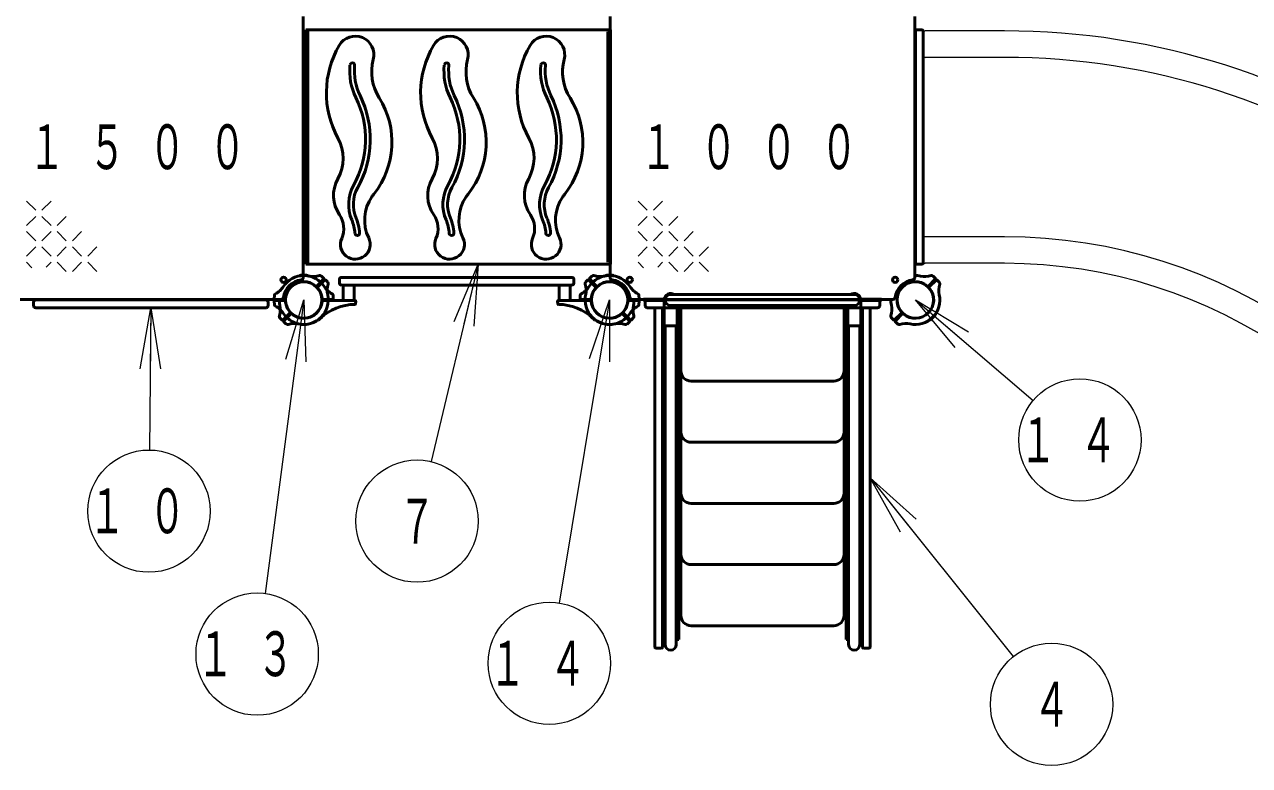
# Model space of a CAD drawing. Units: millimetres on the paper, scale 1:50. Extents: x -385 to 0, y -594 to 267.
# Drawn here: x -271.3 to -211.2, y 133.9 to 170.2 of the extents above; entities that cross this region are included whole.
import ezdxf
from ezdxf.enums import TextEntityAlignment as Align

# ---------------------------------------------------------------- set-up
doc = ezdxf.new("R2010")
doc.units = ezdxf.units.MM
doc.layers.add('LY_1', color=140, linetype='Continuous', lineweight=50)
doc.styles.add('ＭＳ ゴシック', font='')
doc.styles.get('ＭＳ ゴシック').set_extended_font_data('MS Gothic')

msp = doc.modelspace()

# ---------------------------------------------------------------- linework, layer by layer
at = {"layer": 'LY_1'}
for p, q in [((-257.642, 164.218), (-257.642, 170.626)), ((-242.582, 164.218), (-242.582, 170.626)), ((-227.642, 164.218), (-227.642, 170.626)), ((-257.612, 169.868), (-257.522, 169.868)), ((-257.612, 164.218), (-257.612, 169.868)), ((-257.522, 164.218), (-257.522, 169.868)), ((-257.507, 164.218), (-257.507, 169.968)), ((-257.507, 169.968), (-242.562, 169.968)), ((-257.414, 164.218), (-257.414, 169.968)), ((-242.702, 169.968), (-242.612, 169.968)), ((-242.612, 169.868), (-242.702, 169.868)), ((-242.702, 164.218), (-242.702, 169.868)), ((-242.612, 164.218), (-242.612, 169.868)), ((-242.562, 164.218), (-242.562, 169.968)), ((-227.612, 158.528), (-227.612, 169.908)), ((-227.292, 169.968), (-227.552, 169.968)), ((-227.232, 158.528), (-227.232, 169.908)), ((-227.232, 169.818), (-227.232, 158.618)), ((-257.642, 164.218), (-257.642, 157.81)), ((-257.612, 164.218), (-257.612, 158.568)), ((-257.522, 164.218), (-257.522, 158.568)), ((-257.507, 164.218), (-257.507, 158.468)), ((-257.414, 164.218), (-257.414, 158.468)), ((-242.702, 164.218), (-242.702, 158.568)), ((-242.612, 164.218), (-242.612, 158.568)), ((-242.582, 164.218), (-242.582, 157.81)), ((-242.562, 164.218), (-242.562, 158.468)), ((-227.642, 164.218), (-227.642, 157.81)), ((-257.612, 158.568), (-257.522, 158.568)), ((-257.507, 158.468), (-242.562, 158.468)), ((-242.702, 158.468), (-242.612, 158.468)), ((-227.292, 158.468), (-227.552, 158.468)), ((-257.812, 157.901), (-257.812, 157.904)), ((-257.412, 157.901), (-257.412, 157.904)), ((-256.97, 157.402), (-256.637, 157.735)), ((-256.928, 157.359), (-256.595, 157.693)), ((-256.638, 157.793), (-256.744, 157.892)), ((-256.537, 157.692), (-256.438, 157.585)), ((-255.862, 157.728), (-255.862, 157.548)), ((-255.762, 157.828), (-244.462, 157.828)), ((-255.762, 157.448), (-244.462, 157.448)), ((-255.684, 156.688), (-255.684, 157.448)), ((-255.14, 156.688), (-255.14, 157.448)), ((-245.084, 156.688), (-245.084, 157.448)), ((-244.54, 156.688), (-244.54, 157.448)), ((-244.362, 157.728), (-244.362, 157.548)), ((-243.687, 157.692), (-243.786, 157.585)), ((-243.296, 157.359), (-243.629, 157.693)), ((-243.253, 157.402), (-243.587, 157.735)), ((-243.586, 157.793), (-243.479, 157.892)), ((-242.812, 157.901), (-242.812, 157.904)), ((-242.412, 157.901), (-242.412, 157.904)), ((-226.97, 157.402), (-226.637, 157.735)), ((-226.928, 157.359), (-226.595, 157.693)), ((-226.638, 157.793), (-226.744, 157.892)), ((-226.537, 157.692), (-226.438, 157.585)), ((-259.06, 156.789), (-259.055, 156.946)), ((-256.163, 156.789), (-256.168, 156.935)), ((-244.06, 156.789), (-244.055, 156.935)), ((-241.163, 156.789), (-241.169, 156.946)), ((-235.112, 156.99), (-239.612, 156.99)), ((-235.112, 156.99), (-230.612, 156.99)), ((-265.112, 156.748), (-271.519, 156.748)), ((-270.862, 156.438), (-270.862, 156.618)), ((-270.762, 156.718), (-259.462, 156.718)), ((-270.762, 156.338), (-259.462, 156.338)), ((-265.112, 156.748), (-258.704, 156.748)), ((-259.362, 156.438), (-259.362, 156.618)), ((-259.06, 156.646), (-259.055, 156.501)), ((-258.549, 156.748), (-259.02, 156.748)), ((-258.549, 156.688), (-259.02, 156.688)), ((-256.674, 156.748), (-256.203, 156.748)), ((-256.674, 156.688), (-255.103, 156.688)), ((-255.063, 156.646), (-255.068, 156.541)), ((-245.161, 156.646), (-245.155, 156.541)), ((-243.549, 156.688), (-245.121, 156.688)), ((-243.549, 156.748), (-244.02, 156.748)), ((-241.674, 156.748), (-241.203, 156.748)), ((-241.674, 156.688), (-241.203, 156.688)), ((-235.112, 156.748), (-241.519, 156.748)), ((-241.163, 156.646), (-241.168, 156.501)), ((-240.952, 156.686), (-240.952, 156.75)), ((-239.882, 156.75), (-240.952, 156.75)), ((-239.882, 156.686), (-240.952, 156.686)), ((-240.862, 156.438), (-240.862, 156.618)), ((-240.862, 156.438), (-240.862, 156.618)), ((-240.762, 156.718), (-229.462, 156.718)), ((-240.762, 156.338), (-239.932, 156.338)), ((-240.762, 156.338), (-229.462, 156.338)), ((-240.392, 139.693), (-240.392, 156.278)), ((-240.012, 139.693), (-240.012, 156.338)), ((-240.012, 140.058), (-240.012, 156.338)), ((-239.932, 155.446), (-239.932, 156.686)), ((-235.112, 156.446), (-239.612, 156.446)), ((-239.292, 155.446), (-239.292, 156.446)), ((-239.292, 156.338), (-235.112, 156.338)), ((-239.212, 140.058), (-239.212, 156.338)), ((-239.112, 141.238), (-239.112, 156.338)), ((-235.112, 156.748), (-228.704, 156.748)), ((-235.112, 156.446), (-230.612, 156.446)), ((-230.932, 156.338), (-235.112, 156.338)), ((-231.112, 141.238), (-231.112, 156.338)), ((-231.012, 140.058), (-231.012, 156.338)), ((-230.932, 155.446), (-230.932, 156.446)), ((-230.342, 156.75), (-229.272, 156.75)), ((-230.342, 156.686), (-229.272, 156.686)), ((-230.292, 155.446), (-230.292, 156.686)), ((-229.462, 156.338), (-230.292, 156.338)), ((-230.212, 140.058), (-230.212, 156.338)), ((-230.212, 139.693), (-230.212, 156.338)), ((-229.832, 139.693), (-229.832, 156.278)), ((-229.362, 156.438), (-229.362, 156.618)), ((-229.362, 156.438), (-229.362, 156.618)), ((-229.272, 156.686), (-229.272, 156.75)), ((-258.687, 155.744), (-258.794, 155.859)), ((-258.296, 156.076), (-258.629, 155.743)), ((-258.253, 156.034), (-258.587, 155.701)), ((-258.586, 155.643), (-258.47, 155.536)), ((-256.917, 155.74), (-256.914, 155.737)), ((-256.634, 156.023), (-256.631, 156.02)), ((-243.59, 156.023), (-243.592, 156.02)), ((-243.307, 155.74), (-243.309, 155.737)), ((-241.97, 156.034), (-241.637, 155.701)), ((-241.928, 156.076), (-241.595, 155.743)), ((-241.638, 155.643), (-241.753, 155.536)), ((-241.537, 155.744), (-241.43, 155.859)), ((-228.687, 155.744), (-228.794, 155.859)), ((-228.296, 156.076), (-228.629, 155.743)), ((-228.253, 156.034), (-228.587, 155.701)), ((-228.586, 155.643), (-228.47, 155.536)), ((-226.917, 155.74), (-226.914, 155.737)), ((-226.634, 156.023), (-226.631, 156.02)), ((-239.292, 155.446), (-239.932, 155.446)), ((-239.884, 139.813), (-239.884, 155.446)), ((-239.34, 139.813), (-239.34, 155.446)), ((-230.932, 155.446), (-230.292, 155.446)), ((-230.884, 139.813), (-230.884, 155.446)), ((-230.34, 139.813), (-230.34, 155.446)), ((-235.112, 152.738), (-238.612, 152.738)), ((-235.112, 152.738), (-231.612, 152.738)), ((-235.112, 149.738), (-238.612, 149.738)), ((-235.112, 149.738), (-231.612, 149.738)), ((-235.112, 146.738), (-238.612, 146.738)), ((-235.112, 146.738), (-231.612, 146.738)), ((-235.112, 143.738), (-238.612, 143.738)), ((-235.112, 143.738), (-231.612, 143.738)), ((-235.112, 140.738), (-238.612, 140.738)), ((-235.112, 140.738), (-231.612, 140.738)), ((-239.884, 140.058), (-240.012, 140.058)), ((-239.212, 140.058), (-239.34, 140.058)), ((-231.012, 140.058), (-230.884, 140.058)), ((-230.34, 140.058), (-230.212, 140.058)), ((-240.072, 139.633), (-240.332, 139.633)), ((-230.152, 139.633), (-229.892, 139.633))]:
    msp.add_line(p, q, dxfattribs=at)
at = {"layer": 'LY_1', "color": 7, "lineweight": 13}
for p, q in [((-223.232, 169.918), (-227.132, 169.918)), ((-223.232, 168.618), (-227.132, 168.618)), ((-270.76, 161.12), (-271.21, 161.57)), ((-270.01, 161.57), (-270.46, 161.12)), ((-240.76, 161.12), (-241.21, 161.57)), ((-240.01, 161.57), (-240.46, 161.12)), ((-270.76, 160.82), (-271.21, 160.37)), ((-270.01, 160.37), (-270.46, 160.82)), ((-269.26, 160.82), (-269.71, 160.37)), ((-240.76, 160.82), (-241.21, 160.37)), ((-240.01, 160.37), (-240.46, 160.82)), ((-239.26, 160.82), (-239.71, 160.37)), ((-270.76, 159.62), (-271.21, 160.07)), ((-270.01, 160.07), (-270.46, 159.62)), ((-269.26, 159.62), (-269.71, 160.07)), ((-268.51, 160.07), (-268.96, 159.62)), ((-240.76, 159.62), (-241.21, 160.07)), ((-240.01, 160.07), (-240.46, 159.62)), ((-239.26, 159.62), (-239.71, 160.07)), ((-238.51, 160.07), (-238.96, 159.62)), ((-270.76, 159.32), (-271.21, 158.87)), ((-270.01, 158.87), (-270.46, 159.32)), ((-269.26, 159.32), (-269.71, 158.87)), ((-268.51, 158.87), (-268.96, 159.32)), ((-267.76, 159.32), (-268.21, 158.87)), ((-240.76, 159.32), (-241.21, 158.87)), ((-240.01, 158.87), (-240.46, 159.32)), ((-239.26, 159.32), (-239.71, 158.87)), ((-238.51, 158.87), (-238.96, 159.32)), ((-237.76, 159.32), (-238.21, 158.87)), ((-223.232, 159.818), (-227.132, 159.818)), ((-270.943, 158.303), (-271.21, 158.57)), ((-270.01, 158.57), (-270.249, 158.33)), ((-269.26, 158.12), (-269.71, 158.57)), ((-268.51, 158.57), (-268.96, 158.12)), ((-267.76, 158.12), (-268.21, 158.57)), ((-249.057, 158.468), (-251.363, 148.786)), ((-250.239, 155.665), (-249.057, 158.468)), ((-249.057, 158.468), (-249.752, 155.549)), ((-249.057, 158.468), (-249.266, 155.434)), ((-240.943, 158.303), (-241.21, 158.57)), ((-240.01, 158.57), (-240.249, 158.33)), ((-239.26, 158.12), (-239.71, 158.57)), ((-238.51, 158.57), (-238.96, 158.12)), ((-237.76, 158.12), (-238.21, 158.57)), ((-223.232, 158.518), (-227.132, 158.518)), ((-265.64, 153.343), (-265.112, 156.338)), ((-265.112, 156.338), (-265.178, 149.357)), ((-265.112, 156.338), (-265.14, 153.338)), ((-265.112, 156.338), (-264.64, 153.333)), ((-257.612, 156.718), (-259.506, 142.319)), ((-258.499, 153.809), (-257.612, 156.718)), ((-257.612, 156.718), (-258.003, 153.743)), ((-257.612, 156.718), (-257.507, 153.678)), ((-242.612, 156.718), (-245.078, 141.852)), ((-243.596, 153.84), (-242.612, 156.718)), ((-242.612, 156.718), (-243.103, 153.758)), ((-242.612, 156.718), (-242.61, 153.676)), ((-225.652, 154.392), (-227.612, 156.718)), ((-227.612, 156.718), (-225.003, 155.154)), ((-227.612, 156.718), (-225.327, 154.773)), ((-227.612, 156.718), (-221.827, 151.793)), ((-228.346, 145.332), (-229.832, 147.985)), ((-229.832, 147.985), (-227.565, 145.957)), ((-229.832, 147.985), (-227.956, 145.644)), ((-229.832, 147.985), (-222.807, 139.221))]:
    msp.add_line(p, q, dxfattribs=at)
at = {"layer": 'LY_1'}
for centre, radius in [((-258.602, 157.708), 0.13), ((-257.612, 156.718), 0.891), ((-242.612, 156.718), 0.891), ((-241.622, 157.708), 0.13), ((-228.602, 157.708), 0.13), ((-227.612, 156.718), 0.891)]:
    msp.add_circle(centre, radius, dxfattribs=at)
at = {"layer": 'LY_1', "color": 7, "lineweight": 13}
for centre in [(-219.543, 149.849), (-265.207, 146.358), (-252.057, 145.868), (-259.898, 139.344), (-245.569, 138.893), (-220.931, 136.88)]:
    msp.add_circle(centre, 3, dxfattribs=at)
at = {"layer": 'LY_1'}
for centre, radius, start, end in [((-255.084, 168.75), 0.912, 345.28759, 149.77063), ((-250.46, 168.75), 0.912, 345.28759, 149.77063), ((-245.721, 168.75), 0.912, 345.28759, 149.77063), ((-227.552, 169.908), 0.06, 90, 180), ((-227.292, 169.908), 0.06, 0, 90), ((-251.872, 166.878), 4.63, 149.77063, 208.64466), ((-247.248, 166.878), 4.63, 149.77063, 208.64466), ((-242.508, 166.878), 4.63, 149.77063, 208.64466), ((-255.23, 168.235), 0.115, 354.29787, 174.29787), ((-251.886, 167.91), 2.395, 165.28759, 212.09473), ((-250.606, 168.235), 0.115, 354.29787, 174.29787), ((-247.261, 167.91), 2.395, 165.28759, 212.09473), ((-245.867, 168.235), 0.115, 354.29787, 174.29787), ((-242.522, 167.91), 2.395, 165.28759, 212.09473), ((-252.391, 167.951), 2.968, 174.29787, 206.10424), ((-252.391, 167.951), 2.739, 174.29787, 206.10424), ((-247.767, 167.951), 2.968, 174.29787, 206.10424), ((-247.767, 167.951), 2.739, 174.29787, 206.10424), ((-243.027, 167.951), 2.968, 174.29787, 206.10424), ((-243.027, 167.951), 2.739, 174.29787, 206.10424), ((-259.231, 164.6), 4.649, 330.94919, 26.10424), ((-259.231, 164.6), 4.878, 330.94919, 26.10424), ((-257.389, 164.459), 4.102, 321.56427, 32.09473), ((-254.607, 164.6), 4.649, 330.94919, 26.10424), ((-254.607, 164.6), 4.878, 330.94919, 26.10424), ((-252.765, 164.459), 4.102, 321.56427, 32.09473), ((-249.868, 164.6), 4.649, 330.94919, 26.10424), ((-249.868, 164.6), 4.878, 330.94919, 26.10424), ((-248.026, 164.459), 4.102, 321.56427, 32.09473), ((-257.751, 163.667), 2.07, 330.89266, 28.64466), ((-253.127, 163.667), 2.07, 330.89266, 28.64466), ((-248.388, 163.667), 2.07, 330.89266, 28.64466), ((-254.48, 161.845), 1.674, 150.89266, 214.43133), ((-253.471, 161.4), 1.941, 150.94919, 202.94712), ((-249.856, 161.845), 1.674, 150.89266, 214.43133), ((-248.846, 161.4), 1.941, 150.94919, 202.94712), ((-245.117, 161.845), 1.674, 150.89266, 214.43133), ((-244.107, 161.4), 1.941, 150.94919, 202.94712), ((-253.471, 161.4), 1.711, 150.94919, 202.94712), ((-252.613, 160.639), 2.014, 145.56488, 205.72939), ((-252.341, 160.453), 2.343, 141.56427, 145.56488), ((-248.846, 161.4), 1.711, 150.94919, 202.94712), ((-247.988, 160.639), 2.014, 145.56488, 205.72939), ((-247.717, 160.453), 2.343, 141.56427, 145.56488), ((-244.107, 161.4), 1.711, 150.94919, 202.94712), ((-243.249, 160.639), 2.014, 145.56488, 205.72939), ((-242.978, 160.453), 2.343, 141.56427, 145.56488), ((-256.849, 160.222), 1.198, 336.31709, 34.43133), ((-257.152, 159.842), 2.057, 4.02182, 22.94712), ((-257.152, 159.842), 2.286, 4.02182, 22.94712), ((-252.224, 160.222), 1.198, 336.31709, 34.43133), ((-252.527, 159.842), 2.057, 4.02182, 22.94712), ((-252.527, 159.842), 2.286, 4.02182, 22.94712), ((-247.485, 160.222), 1.198, 336.31709, 34.43133), ((-247.788, 159.842), 2.057, 4.02182, 22.94712), ((-247.788, 159.842), 2.286, 4.02182, 22.94712), ((-254.985, 159.994), 0.115, 184.02182, 4.02182), ((-250.361, 159.994), 0.115, 184.02182, 4.02182), ((-245.622, 159.994), 0.115, 184.02182, 4.02182), ((-255.084, 159.448), 0.73, 156.31709, 25.72939), ((-250.46, 159.448), 0.73, 156.31709, 25.72939), ((-245.721, 159.448), 0.73, 156.31709, 25.72939), ((-227.552, 158.528), 0.06, 180, 270), ((-227.292, 158.528), 0.06, 270, 0), ((-257.612, 156.718), 1.2, 90, 147.2728), ((-257.612, 156.718), 1, 96.78718, 173.21282), ((-257.612, 156.718), 0.9, 90, 175.72934), ((-257.612, 156.718), 0.9, 49.27066, 135), ((-257.792, 157.904), 0.02, 98.62692, 180), ((-257.612, 156.718), 1.22, 90, 98.62692), ((-257.742, 157.81), 0.1, 276.78718, 0), ((-257.612, 156.718), 1.2, 77.72719, 91.43254), ((-257.612, 156.718), 1.22, 81.37307, 90), ((-257.612, 156.718), 1.2, 32.72719, 90), ((-257.612, 156.718), 0.9, 4.27066, 90), ((-257.432, 157.904), 0.02, 360, 81.37307), ((-257.144, 158.868), 1, 257.72719, 287.54116), ((-256.813, 157.819), 0.1, 47, 107.54116), ((-256.665, 157.763), 0.04, 315, 47), ((-256.566, 157.664), 0.04, 43, 135), ((-255.462, 157.185), 1, 162.45884, 192.27281), ((-256.511, 157.517), 0.1, 342.45884, 43), ((-255.762, 157.728), 0.1, 90, 180), ((-255.762, 157.548), 0.1, 180, 270), ((-244.462, 157.728), 0.1, 360, 90), ((-244.462, 157.548), 0.1, 270, 360), ((-243.713, 157.517), 0.1, 137, 197.54116), ((-244.761, 157.185), 1, 347.72719, 17.54116), ((-243.657, 157.664), 0.04, 45, 137), ((-242.612, 156.718), 1.2, 90, 147.2728), ((-243.558, 157.763), 0.04, 133, 225), ((-242.612, 156.718), 0.9, 90, 175.72934), ((-243.411, 157.819), 0.1, 72.45884, 133), ((-243.079, 158.868), 1, 252.45884, 282.27281), ((-242.612, 156.718), 0.9, 45, 130.72934), ((-242.612, 156.718), 1.2, 88.56746, 102.27281), ((-242.792, 157.904), 0.02, 98.62692, 180), ((-242.612, 156.718), 1.22, 90, 98.62692), ((-242.612, 156.718), 1.22, 81.37307, 90), ((-242.612, 156.718), 1.2, 32.72719, 90), ((-242.612, 156.718), 0.9, 4.27066, 90), ((-242.482, 157.81), 0.1, 180, 263.21282), ((-242.612, 156.718), 1, 6.78718, 83.21282), ((-242.432, 157.904), 0.02, 360, 81.37307), ((-227.612, 156.718), 1, 96.78718, 173.21282), ((-227.612, 156.718), 0.9, 49.27066, 135), ((-227.742, 157.81), 0.1, 276.78718, 0), ((-227.612, 156.718), 1.2, 77.72719, 91.43254), ((-227.144, 158.868), 1, 257.72719, 287.54116), ((-226.813, 157.819), 0.1, 47, 107.54116), ((-226.665, 157.763), 0.04, 315, 47), ((-226.566, 157.664), 0.04, 43, 135), ((-225.462, 157.185), 1, 162.45884, 192.27281), ((-226.511, 157.517), 0.1, 342.45884, 43), ((-258.955, 156.931), 0.1, 117.45883, 178), ((-259.463, 157.907), 1, 297.45884, 327.2728), ((-258.704, 156.848), 0.1, 270, 353.21282), ((-257.612, 156.718), 0.9, 135, 220.72934), ((-256.998, 157.43), 0.04, 229.27066, 315), ((-257.612, 156.718), 0.9, 315, 40.72934), ((-256.899, 157.331), 0.04, 135, 220.72934), ((-257.612, 156.718), 1.2, 315, 12.27281), ((-255.761, 157.907), 1, 212.72719, 242.54116), ((-256.268, 156.931), 0.1, 2, 62.54116), ((-243.955, 156.931), 0.1, 117.45883, 178), ((-244.463, 157.907), 1, 297.45884, 327.2728), ((-242.612, 156.718), 1.2, 167.72719, 225), ((-242.612, 156.718), 0.9, 139.27066, 225), ((-243.324, 157.331), 0.04, 319.27066, 45), ((-243.225, 157.43), 0.04, 225, 310.72934), ((-242.612, 156.718), 0.9, 319.27066, 45), ((-241.519, 156.848), 0.1, 186.78718, 270), ((-240.761, 157.907), 1, 212.72719, 242.54116), ((-241.268, 156.931), 0.1, 2, 62.54116), ((-239.612, 156.718), 0.32, 58.21167, 174.26083), ((-239.612, 156.718), 0.272, 90, 270), ((-230.612, 156.718), 0.32, 5.73917, 121.78833), ((-230.612, 156.718), 0.272, 270, 90), ((-228.704, 156.848), 0.1, 270, 353.21282), ((-227.612, 156.718), 0.9, 135, 220.72934), ((-226.998, 157.43), 0.04, 229.27066, 315), ((-227.612, 156.718), 0.9, 315, 40.72934), ((-226.899, 157.331), 0.04, 135, 220.72934), ((-227.612, 156.718), 1.2, 315, 12.27281), ((-270.762, 156.618), 0.1, 90, 180), ((-270.762, 156.438), 0.1, 180, 270), ((-259.462, 156.618), 0.1, 0, 90), ((-259.462, 156.438), 0.1, 270, 0), ((-259.02, 156.788), 0.04, 178, 270), ((-259.02, 156.648), 0.04, 90, 182), ((-258.955, 156.504), 0.1, 182, 242.54116), ((-258.955, 156.504), 0.1, 182, 242.54116), ((-259.463, 155.528), 1, 32.72719, 62.54116), ((-257.612, 156.718), 1.2, 178.56746, 192.27281), ((-259.761, 156.25), 1, 342.45884, 12.27281), ((-258.549, 156.788), 0.04, 270, 355.72934), ((-258.549, 156.648), 0.04, 4.27066, 90), ((-257.612, 156.718), 0.9, 184.27066, 270), ((-257.612, 156.718), 0.9, 270, 355.72934), ((-255.058, 153.904), 2.6, 91.08415, 132.21724), ((-256.674, 156.788), 0.04, 184.27066, 270), ((-256.674, 156.648), 0.04, 90, 175.72934), ((-256.203, 156.788), 0.04, 270, 2), ((-255.108, 156.543), 0.04, 271.08415, 357), ((-255.103, 156.648), 0.04, 357, 90), ((-245.121, 156.648), 0.04, 90, 183), ((-245.115, 156.543), 0.04, 183, 268.91584), ((-245.165, 153.904), 2.6, 47.78276, 88.91585), ((-244.02, 156.788), 0.04, 178, 270), ((-243.549, 156.788), 0.04, 270, 355.72934), ((-243.549, 156.648), 0.04, 4.27066, 90), ((-242.612, 156.718), 0.9, 184.27066, 270), ((-242.612, 156.718), 0.9, 270, 355.72934), ((-241.674, 156.788), 0.04, 184.27066, 270), ((-241.674, 156.648), 0.04, 90, 175.72934), ((-240.761, 155.528), 1, 117.45883, 147.2728), ((-240.462, 156.25), 1, 167.72719, 197.54116), ((-242.612, 156.718), 1.2, 347.72719, 1.43254), ((-241.268, 156.504), 0.1, 297.45884, 358), ((-241.268, 156.504), 0.1, 297.45884, 358), ((-241.203, 156.788), 0.04, 270, 2), ((-241.203, 156.648), 0.04, 358, 90), ((-240.762, 156.618), 0.1, 90, 180), ((-240.762, 156.618), 0.1, 137.15636, 180), ((-240.762, 156.438), 0.1, 180, 270), ((-240.762, 156.438), 0.1, 180, 270), ((-229.462, 156.618), 0.1, 0, 90), ((-229.462, 156.438), 0.1, 270, 0), ((-229.462, 156.438), 0.1, 270, 0), ((-229.462, 156.618), 0.1, 0, 42.84364), ((-227.612, 156.718), 1.2, 178.56746, 192.27281), ((-229.761, 156.25), 1, 342.45884, 12.27281), ((-258.713, 155.919), 0.1, 162.45884, 223), ((-258.657, 155.771), 0.04, 223, 315), ((-257.612, 156.718), 1.2, 212.72719, 270), ((-258.558, 155.672), 0.04, 135, 227), ((-258.324, 156.104), 0.04, 315, 40.72934), ((-258.225, 156.005), 0.04, 49.27066, 135), ((-257.612, 156.718), 0.9, 229.27066, 315), ((-257.612, 156.718), 1.2, 257.72719, 315), ((-257.612, 156.718), 1.2, 270, 312.21724), ((-256.9, 155.752), 0.02, 225, 306.37307), ((-257.612, 156.718), 1.22, 306.37307, 315), ((-257.612, 156.718), 1.22, 315, 323.62693), ((-256.646, 156.006), 0.02, 323.62693, 45), ((-243.578, 156.006), 0.02, 135, 216.37307), ((-242.612, 156.718), 1.22, 216.37307, 225), ((-242.612, 156.718), 1.22, 225, 233.62693), ((-242.612, 156.718), 1.2, 225, 282.27281), ((-242.612, 156.718), 1.2, 227.78276, 270), ((-243.323, 155.752), 0.02, 233.62693, 315), ((-242.612, 156.718), 0.9, 225, 310.72934), ((-242.612, 156.718), 1.2, 270, 327.2728), ((-241.998, 156.005), 0.04, 45, 130.72934), ((-241.899, 156.104), 0.04, 139.27066, 225), ((-241.665, 155.672), 0.04, 313, 45), ((-241.566, 155.771), 0.04, 225, 317), ((-241.511, 155.919), 0.1, 317, 17.54116), ((-228.713, 155.919), 0.1, 162.45884, 223), ((-228.657, 155.771), 0.04, 223, 315), ((-228.558, 155.672), 0.04, 135, 227), ((-228.324, 156.104), 0.04, 315, 40.72934), ((-228.225, 156.005), 0.04, 49.27066, 135), ((-227.612, 156.718), 0.9, 229.27066, 315), ((-227.612, 156.718), 1.2, 257.72719, 315), ((-226.9, 155.752), 0.02, 225, 306.37307), ((-227.612, 156.718), 1.22, 306.37307, 315), ((-227.612, 156.718), 1.22, 315, 323.62693), ((-226.646, 156.006), 0.02, 323.62693, 45), ((-258.411, 155.617), 0.1, 227, 287.54116), ((-258.079, 154.568), 1, 77.72719, 107.54116), ((-242.144, 154.568), 1, 72.45884, 102.27281), ((-241.813, 155.617), 0.1, 252.45884, 313), ((-228.411, 155.617), 0.1, 227, 287.54116), ((-228.079, 154.568), 1, 77.72719, 107.54116), ((-238.612, 153.238), 0.5, 180, 270), ((-231.612, 153.238), 0.5, 270, 0), ((-238.612, 150.238), 0.5, 180, 270), ((-231.612, 150.238), 0.5, 270, 0), ((-238.612, 147.238), 0.5, 180, 270), ((-231.612, 147.238), 0.5, 270, 0), ((-238.612, 144.238), 0.5, 180, 270), ((-231.612, 144.238), 0.5, 270, 0), ((-238.612, 141.238), 0.5, 180, 270), ((-231.612, 141.238), 0.5, 270, 0), ((-240.332, 139.693), 0.06, 180, 270), ((-240.072, 139.693), 0.06, 270, 0), ((-239.612, 139.813), 0.272, 180, 0), ((-230.612, 139.813), 0.272, 180, 0), ((-230.152, 139.693), 0.06, 180, 270), ((-229.892, 139.693), 0.06, 270, 0)]:
    msp.add_arc(centre, radius, start, end, dxfattribs=at)
at = {"layer": 'LY_1', "color": 7, "lineweight": 13}
for centre, radius, start, end in [((-227.132, 169.818), 0.1, 90, 180), ((-223.232, 134.218), 35.7, 20, 90), ((-227.132, 168.718), 0.1, 180, 270), ((-223.232, 134.218), 34.4, 20, 90), ((-227.132, 159.718), 0.1, 90, 180), ((-223.232, 134.218), 25.6, 20, 90), ((-227.132, 158.618), 0.1, 180, 270), ((-223.232, 134.218), 24.3, 20, 90)]:
    msp.add_arc(centre, radius, start, end, dxfattribs=at)

# ---------------------------------------------------------------- texts
at = {"layer": 'LY_1', "color": 7, "style": 'ＭＳ ゴシック', "width": 0.6}
for s, p in [('７', (-252.057, 145.868)), ('４', (-220.931, 136.88))]:
    msp.add_text(s, height=2.199, dxfattribs=at).set_placement(p, align=Align.MIDDLE_CENTER)
at = {"layer": 'LY_1', "color": 7, "char_height": 2.199, "style": 'ＭＳ ゴシック'}
for s, insert, attachment_point in [('\\T1.64;\\W0.6;１５００', (-271.112, 164.218), 4), ('\\T1.64;\\W0.6;１０００', (-241.112, 164.218), 4), ('\\T1.64;\\W0.6;１４', (-219.543, 149.849), 5), ('\\T1.64;\\W0.6;１０', (-265.207, 146.358), 5), ('\\T1.64;\\W0.6;１３', (-259.898, 139.344), 5), ('\\T1.64;\\W0.6;１４', (-245.569, 138.893), 5)]:
    msp.add_mtext(s, dxfattribs=dict(at, insert=insert, attachment_point=attachment_point))

doc.saveas('drawing.dxf')
